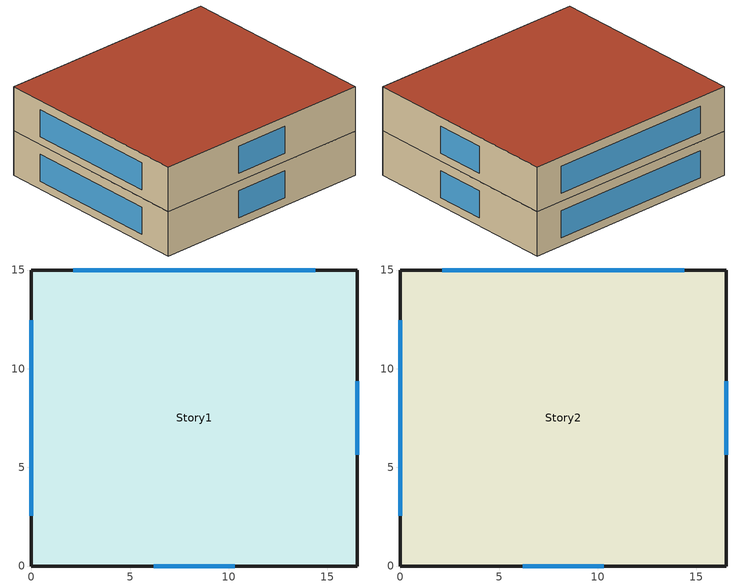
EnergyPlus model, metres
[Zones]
Story1
 floor ground (Ground Floor): 16.5,0 0,0 0,15 16.5,15 z0
 wall outside (Ext Wall): 0,0 16.5,0 16.5,15 0,15 0,0 z0:3.3
 window (Window): 6.21,0 10.29,0 / 16.5,5.64 16.5,9.36 / 14.38,15 2.12,15 / 0,12.45 0,2.55 z0.6:2.6
Story2
 floor to Story1 (Interior Floor): 16.5,0 0,0 0,15 16.5,15 z3.3
 wall outside (Ext Wall): 0,0 16.5,0 16.5,15 0,15 0,0 z3.3:6.6
 window (Window): 6.21,0 10.29,0 / 16.5,5.64 16.5,9.36 / 14.38,15 2.12,15 / 0,12.45 0,2.55 z3.9:5.9
 roof outside (Roof): 16.5,15 0,15 0,0 16.5,0 z6.6
[Building]
Retail San Francisco: North Axis {deg}=15; Terrain=Suburbs; Loads Convergence Tolerance Value=0.04; Temperature Convergence Tolerance Value=0.4; Solar Distribution=FullExterior; Maximum Number of Warmup Days=25; Minimum Number of Warmup Days=6
[Material]
HW Concrete 200mm: MediumRough, 0.2, 1.311, 2240, 836.8, 0.9, 0.7, 0.7
Wall Insulation: MediumRough, 0.0513, 0.049, 265, 836.8, 0.9, 0.7, 0.7
Gypsum 12.7mm: Smooth, 0.0127, 0.16, 784.9, 830, 0.9, 0.92, 0.92
Roof Membrane: VeryRough, 0.0095, 0.16, 1121.29, 1460, 0.9, 0.7, 0.7
Roof Insulation: MediumRough, 0.1091, 0.049, 265, 836.8, 0.9, 0.7, 0.7
HW Concrete 100mm: MediumRough, 0.1, 1.311, 2240, 836.8, 0.9, 0.7, 0.7
Carpet 12.7mm: VeryRough, 0.0127, 0.06, 288, 1380, 0.9, 0.8, 0.8
[WindowMaterial:SimpleGlazingSystem]
Simple Glazing: U-Factor {W/m2-K}=1.5; Solar Heat Gain Coefficient=0.32; Visible Transmittance=0.41
[Construction]
Ext Wall: HW Concrete 200mm, Wall Insulation, Gypsum 12.7mm
Roof: Roof Membrane, Roof Insulation, HW Concrete 100mm
Ground Floor; Interior Floor: HW Concrete 100mm, Carpet 12.7mm
Window: Simple Glazing
[Zone]
Story1: 0, 0, 0, 1
Story2: 0, 0, 3.3, 1
[HVACTemplate:Thermostat]
Retail Thermostat: Heating Setpoint Schedule=Heating Setpoint Sch; Cooling Setpoint Schedule=Cooling Setpoint Sch
[HVACTemplate:Zone:PTHP] Template Thermostat=Retail Thermostat; Cooling Supply Air Flow Rate {m3/s}=autosize; Heating Supply Air Flow Rate {m3/s}=autosize; Outdoor Air Method=Flow/Person; Outdoor Air Flow Rate per Person {m3/s}=0.0095; Outdoor Air Flow Rate per Zone Floor Area {m3/s-m2}=0; Outdoor Air Flow Rate per Zone {m3/s}=0; Supply Fan Operating Mode Schedule=Cycling Fan Sch; Supply Fan Placement=DrawThrough; Supply Fan Total Efficiency=0.55; Supply Fan Delta Pressure {Pa}=125; Supply Fan Motor Efficiency=0.9; Cooling Coil Type=SingleSpeedDX; Cooling Coil Gross Rated Total Capacity {W}=autosize; Cooling Coil Gross Rated Sensible Heat Ratio=autosize; Cooling Coil Gross Rated COP {W/W}=3.2; Heat Pump Heating Coil Type=SingleSpeedDXHeatPump; Heat Pump Heating Coil Gross Rated Capacity {W}=autosize; Heat Pump Heating Coil Gross Rated COP {W/W}=2.8; Heat Pump Heating Minimum Outdoor Dry-Bulb Temperature {C}=-8; Heat Pump Defrost Maximum Outdoor Dry-Bulb Temperature {C}=5; Heat Pump Defrost Strategy=ReverseCycle; Heat Pump Defrost Control=Timed; Heat Pump Defrost Time Period Fraction=0.058333; Supplemental Heating Coil Type=Electric; Supplemental Heating Coil Capacity {W}=autosize; Supplemental Heating Coil Maximum Outdoor Dry-Bulb Temperature {C}=21
Story1; Story2
[Schedule:Compact]
Cycling Fan Sch: Any Number, Through: 12/31, For: AllDays, Until: 24:00, 0
Heating Setpoint Sch: Temperature, Through: 12/31, For: AllDays, Until: 09:00, 14, Until: 21:00, 21.5, Until: 24:00, 14
Cooling Setpoint Sch: Temperature, Through: 12/31, For: AllDays, Until: 09:00, 29.5, Until: 21:00, 23, Until: 24:00, 29.5
